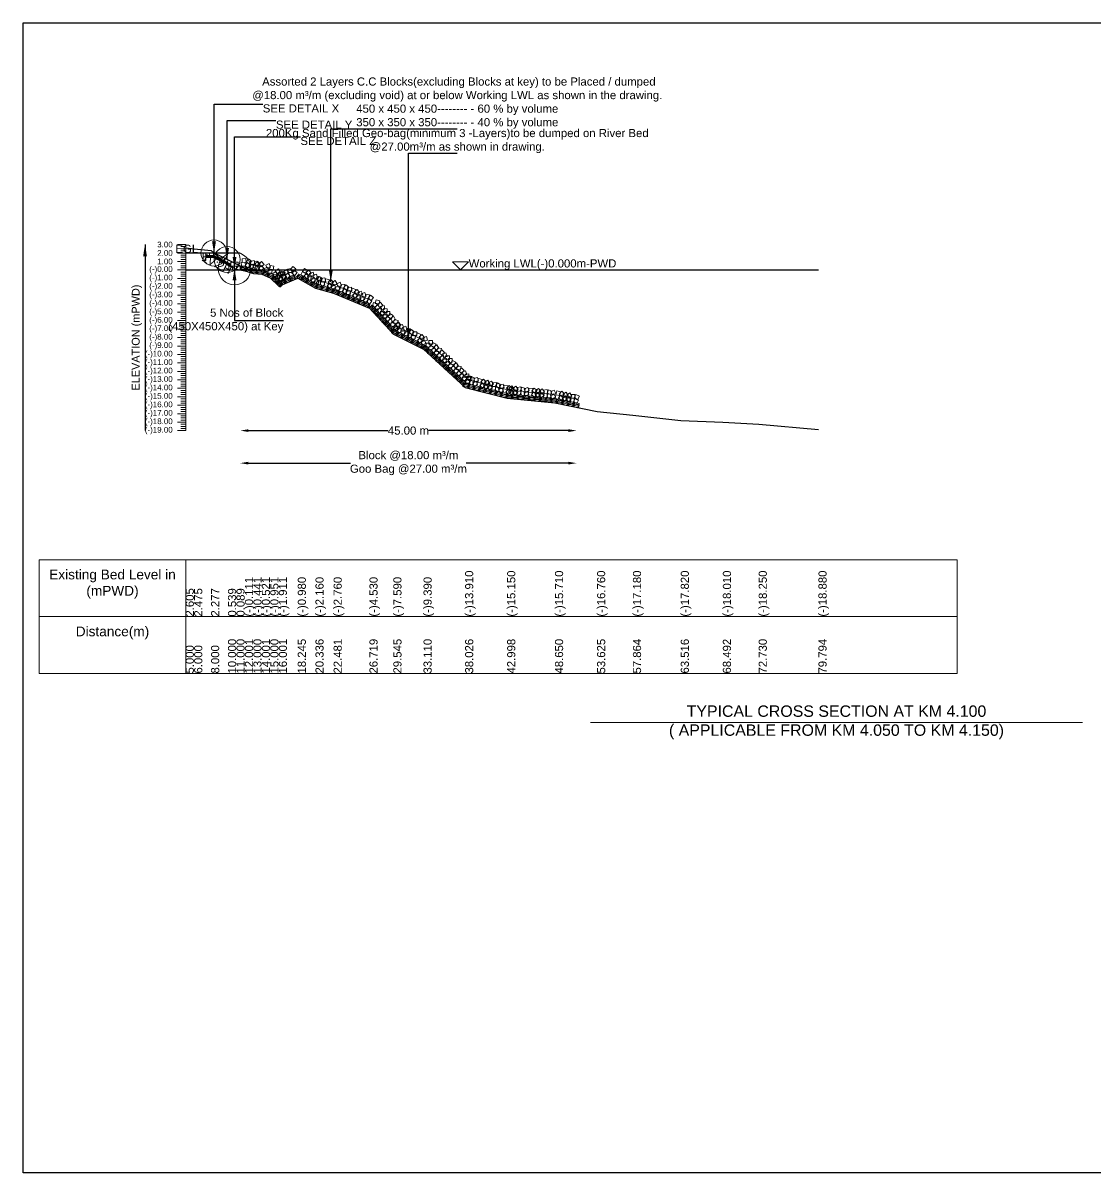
# Model space of a CAD drawing. Header units: inches. Extents: x 89000 to 1304432, y -10828 to 220529.
# Drawn here: x 806460 to 813055, y 172130 to 179201 of the extents above; entities that cross this region are included whole.
import ezdxf

# ---------------------------------------------------------------- set-up
doc = ezdxf.new("R2010")
doc.units = ezdxf.units.IN
doc.header["$LTSCALE"] = 7
doc.header["$MEASUREMENT"] = 0
for name, color, linetype, lineweight in [('Cross section Data Border', 7, 'Continuous', 9), ('Cross Section Labels', 7, 'Continuous', 9), ('Existing_Bed_Level for Xsection', 7, 'Continuous', 25), ('Long Section Labels', 7, 'Continuous', 9)]:
    doc.layers.add(name, color=color, linetype=linetype, lineweight=lineweight)
doc.styles.get("Standard").update_dxf_attribs({"font": 'arial.ttf'})
doc.dimstyles.new('Appron Lebeling Style', dxfattribs={"dimtxt": 50, "dimasz": 50, "dimexe": 0.18, "dimexo": 0.0625, "dimgap": 0.09, "dimtad": 0, "dimtih": 1, "dimtoh": 1, "dimdec": 4, "dimzin": 0, "dimdsep": 46, "dimtxsty": 'Standard', "dimcen": 0.09, "dimse1": 1, "dimse2": 1, "dimadec": 0, "dimazin": 0, "dimtfac": 1, "dimtdec": 4, "dimtofl": 0, "dimtmove": 0, "dimatfit": 3, "dimfxl": 1, "dimtolj": 1, "dimtzin": 0, "dimarcsym": 0})
doc.dimstyles.get("Standard").update_dxf_attribs({"dimtxt": 0.18, "dimasz": 0.18, "dimexe": 0.18, "dimexo": 0.0625, "dimgap": 0.09, "dimtad": 0, "dimtih": 1, "dimtoh": 1, "dimdec": 4, "dimzin": 0, "dimdsep": 46, "dimtxsty": 'Standard', "dimcen": 0.09, "dimadec": 0, "dimazin": 0, "dimtfac": 1, "dimtdec": 4, "dimtofl": 0, "dimtmove": 0, "dimatfit": 3, "dimfxl": 1, "dimtolj": 1, "dimtzin": 0, "dimarcsym": 0})

# ---------------------------------------------------------------- blocks, each defined once
blk = doc.blocks.new('*D80')
at = {"layer": 'Cross Section Labels', "color": 0, "lineweight": -2, "transparency": 16777216}
for p, q in [((807844.8, 176694.4), (808705, 176694.4)), ((809812.3, 176694.4), (808952.2, 176694.4))]:
    blk.add_line(p, q, dxfattribs=at)
at = {"layer": 'Cross Section Labels', "color": 0, "transparency": 16777216}
for points in [[(807844.8, 176702.7), (807844.8, 176686.1), (807794.8, 176694.4)], [(809812.3, 176702.7), (809812.3, 176686.1), (809862.3, 176694.4)]]:
    blk.add_solid(points, dxfattribs=at)
at = {"layer": 'Defpoints', "color": 0, "transparency": 16777216}
for p in [(807794.8, 177682.4), (809862.3, 176837.4), (809862.3, 176694.4)]:
    blk.add_point(p, dxfattribs=at)
at = {"layer": 'Cross Section Labels', "color": 0, "transparency": 16777216, "insert": (808828.6, 176694.4), "char_height": 50, "attachment_point": 5}
blk.add_mtext('\\A1;45.00 m', dxfattribs=at)
blk = doc.blocks.new('*D81')
at = {"layer": 'Cross Section Labels', "color": 0, "lineweight": -2, "transparency": 16777216}
for p, q in [((807844.8, 176494.4), (808473, 176494.4)), ((809812.3, 176494.4), (809184.2, 176494.4))]:
    blk.add_line(p, q, dxfattribs=at)
at = {"layer": 'Cross Section Labels', "color": 0, "transparency": 16777216}
for points in [[(807844.8, 176502.7), (807844.8, 176486.1), (807794.8, 176494.4)], [(809812.3, 176502.7), (809812.3, 176486.1), (809862.3, 176494.4)]]:
    blk.add_solid(points, dxfattribs=at)
at = {"layer": 'Defpoints', "color": 0, "transparency": 16777216}
for p in [(807794.8, 177682.4), (809862.3, 176837.4), (809862.3, 176494.4)]:
    blk.add_point(p, dxfattribs=at)
at = {"layer": 'Cross Section Labels', "color": 0, "transparency": 16777216, "insert": (808828.6, 176494.4), "char_height": 50, "attachment_point": 5}
blk.add_mtext('\\A1;Block @18.00 m³/m ^JGoo Bag @27.00 m³/m ', dxfattribs=at)

msp = doc.modelspace()

# ---------------------------------------------------------------- linework, layer by layer
msp.add_lwpolyline([(806459.68143, 179200.63194), (816459.68143, 179200.63194), (816459.68143, 172129.63194), (806459.68143, 172129.63194)], close=True)
at = {"layer": 'Cross section Data Border'}
msp.add_lwpolyline([(806559.68143, 175900.63194), (812200.63758, 175900.63194), (812200.63758, 175200.63194), (806559.68143, 175200.63194)], close=True, dxfattribs=at)
for points in [[(807459.68143, 175900.63194), (807459.68143, 175200.63194)], [(806559.68143, 175550.63194), (812200.63758, 175550.63194)]]:
    msp.add_lwpolyline(points, dxfattribs=at)
at = {"layer": 'Cross Section Labels'}
msp.add_lwpolyline([(809148.84411, 177682.39194), (809198.84411, 177732.39194), (809098.84411, 177732.39194)], close=True, dxfattribs=at)
msp.add_lwpolyline([(809947.68143, 174900.63194), (811459.68143, 174900.63194), (812971.68143, 174900.63194)], dxfattribs=at)
for centre, radius in [((807633.64411, 177786.39194), 80), ((807714.24411, 177746.09194), 80), ((807759.74411, 177690.19194), 100)]:
    msp.add_circle(centre, radius, dxfattribs=at)
at = {"layer": 'Existing_Bed_Level for Xsection'}
for points in [[(807459.68143, 177817.85194), (807511.70278, 177811.09194), (807615.70717, 177800.79594), (807719.71157, 177710.41994), (807771.69462, 177687.01994), (807823.71596, 177676.61994), (807875.69901, 177659.45994), (807927.72035, 177655.29994), (807979.7034, 177632.93994), (808031.72475, 177583.01994), (808148.41535, 177631.43194), (808257.13861, 177570.07194), (808368.69105, 177538.87194), (808589.07516, 177446.83194), (808736.0351, 177287.71194), (808921.40795, 177194.11194), (809177.02042, 176959.07194), (809435.57341, 176894.59194), (809729.49332, 176865.47194), (809988.21432, 176810.87194), (810208.60202, 176789.03194), (810502.49998, 176755.75194), (810761.24988, 176745.87194), (810981.63348, 176733.39194), (811348.99467, 176700.63194)], [(807794.84411, 177786.39194), (807459.68143, 177786.39194)], [(807841.64411, 177682.39194), (807636.93798, 177784.745), (807633.64411, 177786.39194), (807629.96145, 177786.39194), (807583.16145, 177786.39194)], [(807583.16145, 177770.79194), (807629.96145, 177770.79194), (807736.34411, 177717.60061)], [(807583.16145, 177765.59194), (807628.7339, 177765.59194), (807736.34411, 177711.78683)], [(807583.16145, 177760.39194), (807627.50635, 177760.39194), (807736.34411, 177705.97305)], [(807459.68143, 177682.39194), (811348.99467, 177682.39194)]]:
    msp.add_lwpolyline(points, dxfattribs=at)
at = {"layer": 'Long Section Labels'}
for points in [[(807459.68143, 177838.39194), (807409.68143, 177838.39194)], [(807459.68143, 176694.39194), (807459.68143, 176746.39194), (807459.68143, 176798.39194), (807459.68143, 176850.39194), (807459.68143, 176902.39194), (807459.68143, 176954.39194), (807459.68143, 177006.39194), (807459.68143, 177058.39194), (807459.68143, 177110.39194), (807459.68143, 177162.39194), (807459.68143, 177214.39194), (807459.68143, 177266.39194), (807459.68143, 177318.39194), (807459.68143, 177370.39194), (807459.68143, 177422.39194), (807459.68143, 177474.39194), (807459.68143, 177526.39194), (807459.68143, 177578.39194), (807459.68143, 177630.39194), (807459.68143, 177682.39194), (807459.68143, 177734.39194), (807459.68143, 177786.39194), (807459.68143, 177838.39194)], [(807459.68143, 177786.39194), (807409.68143, 177786.39194)], [(807459.68143, 177825.39194), (807429.68143, 177825.39194)], [(807459.68143, 177812.39194), (807429.68143, 177812.39194)], [(807459.68143, 177799.39194), (807429.68143, 177799.39194)], [(807459.68143, 177773.39194), (807429.68143, 177773.39194)], [(807459.68143, 177734.39194), (807409.68143, 177734.39194)], [(807459.68143, 177760.39194), (807429.68143, 177760.39194)], [(807459.68143, 177747.39194), (807429.68143, 177747.39194)], [(807459.68143, 177721.39194), (807429.68143, 177721.39194)], [(807459.68143, 177708.39194), (807429.68143, 177708.39194)], [(807459.68143, 177695.39194), (807429.68143, 177695.39194)], [(807459.68143, 177682.39194), (807409.68143, 177682.39194)], [(807459.68143, 177630.39194), (807409.68143, 177630.39194)], [(807459.68143, 177669.39194), (807429.68143, 177669.39194)], [(807459.68143, 177656.39194), (807429.68143, 177656.39194)], [(807459.68143, 177643.39194), (807429.68143, 177643.39194)], [(807459.68143, 177578.39194), (807409.68143, 177578.39194)], [(807459.68143, 177617.39194), (807429.68143, 177617.39194)], [(807459.68143, 177604.39194), (807429.68143, 177604.39194)], [(807459.68143, 177591.39194), (807429.68143, 177591.39194)], [(807459.68143, 177565.39194), (807429.68143, 177565.39194)], [(807459.68143, 177526.39194), (807409.68143, 177526.39194)], [(807459.68143, 177552.39194), (807429.68143, 177552.39194)], [(807459.68143, 177539.39194), (807429.68143, 177539.39194)], [(807459.68143, 177513.39194), (807429.68143, 177513.39194)], [(807459.68143, 177500.39194), (807429.68143, 177500.39194)], [(807459.68143, 177487.39194), (807429.68143, 177487.39194)], [(807459.68143, 177474.39194), (807409.68143, 177474.39194)], [(807459.68143, 177422.39194), (807409.68143, 177422.39194)], [(807459.68143, 177461.39194), (807429.68143, 177461.39194)], [(807459.68143, 177448.39194), (807429.68143, 177448.39194)], [(807459.68143, 177435.39194), (807429.68143, 177435.39194)], [(807459.68143, 177370.39194), (807409.68143, 177370.39194)], [(807459.68143, 177409.39194), (807429.68143, 177409.39194)], [(807459.68143, 177396.39194), (807429.68143, 177396.39194)], [(807459.68143, 177383.39194), (807429.68143, 177383.39194)], [(807459.68143, 177357.39194), (807429.68143, 177357.39194)], [(807459.68143, 177344.39194), (807429.68143, 177344.39194)], [(807459.68143, 177318.39194), (807409.68143, 177318.39194)], [(807459.68143, 177331.39194), (807429.68143, 177331.39194)], [(807459.68143, 177305.39194), (807429.68143, 177305.39194)], [(807459.68143, 177292.39194), (807429.68143, 177292.39194)], [(807459.68143, 177279.39194), (807429.68143, 177279.39194)], [(807459.68143, 177266.39194), (807409.68143, 177266.39194)], [(807459.68143, 177214.39194), (807409.68143, 177214.39194)], [(807459.68143, 177253.39194), (807429.68143, 177253.39194)], [(807459.68143, 177240.39194), (807429.68143, 177240.39194)], [(807459.68143, 177227.39194), (807429.68143, 177227.39194)], [(807459.68143, 177201.39194), (807429.68143, 177201.39194)], [(807459.68143, 177162.39194), (807409.68143, 177162.39194)], [(807459.68143, 177188.39194), (807429.68143, 177188.39194)], [(807459.68143, 177175.39194), (807429.68143, 177175.39194)], [(807459.68143, 177149.39194), (807429.68143, 177149.39194)], [(807459.68143, 177136.39194), (807429.68143, 177136.39194)], [(807459.68143, 177110.39194), (807409.68143, 177110.39194)], [(807459.68143, 177058.39194), (807409.68143, 177058.39194)], [(807459.68143, 177123.39194), (807429.68143, 177123.39194)], [(807459.68143, 177097.39194), (807429.68143, 177097.39194)], [(807459.68143, 177084.39194), (807429.68143, 177084.39194)], [(807459.68143, 177071.39194), (807429.68143, 177071.39194)], [(807459.68143, 177006.39194), (807409.68143, 177006.39194)], [(807459.68143, 177045.39194), (807429.68143, 177045.39194)], [(807459.68143, 177032.39194), (807429.68143, 177032.39194)], [(807459.68143, 177019.39194), (807429.68143, 177019.39194)], [(807459.68143, 176993.39194), (807429.68143, 176993.39194)], [(807459.68143, 176954.39194), (807409.68143, 176954.39194)], [(807459.68143, 176980.39194), (807429.68143, 176980.39194)], [(807459.68143, 176967.39194), (807429.68143, 176967.39194)], [(807459.68143, 176941.39194), (807429.68143, 176941.39194)], [(807459.68143, 176928.39194), (807429.68143, 176928.39194)], [(807459.68143, 176902.39194), (807409.68143, 176902.39194)], [(807459.68143, 176850.39194), (807409.68143, 176850.39194)], [(807459.68143, 176915.39194), (807429.68143, 176915.39194)], [(807459.68143, 176889.39194), (807429.68143, 176889.39194)], [(807459.68143, 176876.39194), (807429.68143, 176876.39194)], [(807459.68143, 176863.39194), (807429.68143, 176863.39194)], [(807459.68143, 176798.39194), (807409.68143, 176798.39194)], [(807459.68143, 176837.39194), (807429.68143, 176837.39194)], [(807459.68143, 176824.39194), (807429.68143, 176824.39194)], [(807459.68143, 176811.39194), (807429.68143, 176811.39194)], [(807459.68143, 176785.39194), (807429.68143, 176785.39194)], [(807459.68143, 176746.39194), (807409.68143, 176746.39194)], [(807459.68143, 176772.39194), (807429.68143, 176772.39194)], [(807459.68143, 176759.39194), (807429.68143, 176759.39194)], [(807459.68143, 176733.39194), (807429.68143, 176733.39194)], [(807459.68143, 176720.39194), (807429.68143, 176720.39194)], [(807459.68143, 176707.39194), (807429.68143, 176707.39194)], [(807459.68143, 176694.39194), (807409.68143, 176694.39194)]]:
    msp.add_lwpolyline(points, dxfattribs=at)
for points in [[(807583.16145, 177786.39194), (807567.56145, 177786.39194), (807567.56145, 177762.99194), (807583.16145, 177762.99194)], [(807606.56145, 177786.39194), (807583.16145, 177786.39194), (807583.16145, 177770.79194), (807606.56145, 177770.79194)], [(807629.96145, 177786.39194), (807606.56145, 177786.39194), (807606.56145, 177770.79194), (807629.96145, 177770.79194)], [(807657.86758, 177774.2802), (807636.93798, 177784.745), (807629.96145, 177770.79194), (807650.89105, 177760.32714)], [(807678.79718, 177763.81541), (807657.86758, 177774.2802), (807650.89105, 177760.32714), (807671.82065, 177749.86234)], [(807583.16145, 177762.99194), (807567.56145, 177762.99194), (807567.56145, 177739.59194), (807583.16145, 177739.59194)], [(807699.72677, 177753.35061), (807678.79718, 177763.81541), (807671.82065, 177749.86234), (807692.75024, 177739.39754)], [(807720.65637, 177742.88581), (807699.72677, 177753.35061), (807692.75024, 177739.39754), (807713.67984, 177728.93275)], [(807741.58597, 177732.42101), (807720.65637, 177742.88581), (807713.67984, 177728.93275), (807734.60943, 177718.46795)], [(807748.04411, 177705.79194), (807724.64411, 177705.79194), (807724.64411, 177682.39194), (807748.04411, 177682.39194)], [(807759.74411, 177729.19194), (807736.34411, 177729.19194), (807736.34411, 177705.79194), (807759.74411, 177705.79194)], [(807771.44411, 177705.79194), (807748.04411, 177705.79194), (807748.04411, 177682.39194), (807771.44411, 177682.39194)], [(807783.14411, 177729.19194), (807759.74411, 177729.19194), (807759.74411, 177705.79194), (807783.14411, 177705.79194)], [(807794.84411, 177705.79194), (807771.44411, 177705.79194), (807771.44411, 177682.39194), (807794.84411, 177682.39194)], [(807824.72895, 177730.00847), (807801.37789, 177728.49593), (807802.89042, 177705.14487), (807826.24149, 177706.6574)], [(807829.31626, 177752.95442), (807805.9652, 177751.44188), (807807.47773, 177728.09082), (807830.8288, 177729.60335)], [(807857.26983, 177714.50138), (807837.70745, 177727.34167), (807824.86716, 177707.77928), (807844.42955, 177694.939)], [(807864.60502, 177736.72198), (807845.04263, 177749.56227), (807832.20235, 177729.99988), (807851.76474, 177717.15959)], [(807872.37406, 177717.63423), (807849.46001, 177712.89011), (807854.20413, 177689.97606), (807877.11818, 177694.72018)], [(807879.70924, 177739.85482), (807856.7952, 177735.1107), (807861.53932, 177712.19666), (807884.45336, 177716.94078)], [(807900.28759, 177703.91266), (807878.06699, 177711.24785), (807870.7318, 177689.02725), (807892.9524, 177681.69206)], [(807907.62278, 177726.13326), (807885.40218, 177733.46845), (807878.06699, 177711.24785), (807900.28759, 177703.91266)], [(807916.06434, 177698.87981), (807896.78853, 177712.14642), (807883.52192, 177692.8706), (807902.79774, 177679.604)], [(807917.92962, 177722.20535), (807898.6538, 177735.47196), (807885.3872, 177716.19614), (807904.66301, 177702.92953)], [(807924.44419, 177710.50305), (807906.62555, 177695.33545), (807921.79315, 177677.51681), (807939.61179, 177692.68441)], [(807926.30947, 177733.82859), (807908.49083, 177718.66099), (807923.65843, 177700.84235), (807941.47707, 177716.00995)], [(807972.47231, 177677.66327), (807963.8019, 177699.39767), (807942.0675, 177690.72726), (807950.73791, 177668.99286)], [(807981.7185, 177699.15904), (807973.04809, 177720.89343), (807951.31369, 177712.22302), (807959.9841, 177690.48863)], [(808001.27189, 177706.34189), (807978.11481, 177709.70487), (807974.75183, 177686.54779), (807997.90891, 177683.18481)], [(808117.7532, 177702.72419), (808103.50754, 177684.16022), (808122.07152, 177669.91456), (808136.31717, 177688.47854)], [(807992.0257, 177684.84612), (807968.86862, 177688.2091), (807965.50564, 177665.05202), (807988.66272, 177661.68904)], [(808026.51822, 177652.44913), (808014.40708, 177672.47112), (807994.38508, 177660.35999), (808006.49622, 177640.33799)], [(808024.95907, 177651.57243), (808001.75573, 177654.59976), (807998.7284, 177631.39641), (808021.93175, 177628.36908)], [(808033.92607, 177629.9587), (808010.72272, 177632.98603), (808007.69539, 177609.78268), (808030.89874, 177606.75536)], [(808042.72, 177669.33291), (808030.60886, 177689.35491), (808010.58686, 177677.24377), (808022.698, 177657.22177)], [(808041.49653, 177648.761), (808018.7772, 177654.36387), (808013.17434, 177631.64454), (808035.89366, 177626.04167)], [(808027.12293, 177665.73714), (808018.17173, 177644.11688), (808039.792, 177635.16568), (808048.7432, 177656.78594)], [(808036.08992, 177644.12342), (808027.13872, 177622.50315), (808048.75899, 177613.55195), (808057.71019, 177635.17222)], [(808060.762, 177624.34199), (808043.87822, 177640.54377), (808027.67643, 177623.65999), (808044.56022, 177607.4582)], [(808057.69832, 177665.64479), (808034.97899, 177671.24766), (808029.37612, 177648.52833), (808052.09545, 177642.92546)], [(808070.35187, 177665.76511), (808048.72448, 177674.69909), (808039.7905, 177653.0717), (808061.41789, 177644.13772)], [(808076.96379, 177641.22578), (808060.08, 177657.42756), (808043.87822, 177640.54377), (808060.762, 177624.34199)], [(808079.31886, 177644.15138), (808057.69147, 177653.08536), (808048.75749, 177631.45797), (808070.38488, 177622.52399)], [(808078.83209, 177684.79178), (808060.27852, 177670.53257), (808074.53773, 177651.979), (808093.0913, 177666.23822)], [(808087.79908, 177663.17806), (808069.24551, 177648.91884), (808083.50473, 177630.36528), (808102.05829, 177644.62449)], [(808108.36661, 177690.48311), (808085.16791, 177687.42036), (808088.23066, 177664.22166), (808111.42936, 177667.28441)], [(808117.3336, 177668.86938), (808094.1349, 177665.80663), (808097.19765, 177642.60794), (808120.39635, 177645.67069)], [(808126.72019, 177681.11047), (808112.47453, 177662.54649), (808131.03851, 177648.30083), (808145.28417, 177666.86481)], [(808198.90827, 177660.25669), (808178.52969, 177671.75772), (808167.02866, 177651.37915), (808187.40724, 177639.87812)], [(808210.4093, 177680.63527), (808190.03072, 177692.1363), (808178.52969, 177671.75772), (808198.90827, 177660.25669)], [(808219.37317, 177640.20068), (808207.46326, 177660.34302), (808187.32091, 177648.43311), (808199.23083, 177628.29076)], [(808230.8742, 177660.57925), (808218.96429, 177680.72159), (808198.82194, 177668.81168), (808210.73185, 177648.66934)], [(808231.86381, 177647.22245), (808209.31903, 177640.95405), (808215.58742, 177618.40927), (808238.13221, 177624.67767)], [(808243.36484, 177667.60103), (808220.82006, 177661.33263), (808227.08845, 177638.78785), (808249.63323, 177645.05625)], [(808258.51726, 177613.18812), (808252.23091, 177635.7279), (808229.69113, 177629.44155), (808235.97747, 177606.90177)], [(808270.01829, 177633.56669), (808263.73194, 177656.10648), (808241.19215, 177649.82013), (808247.4785, 177627.28034)], [(808278.72891, 177618.22971), (808256.06686, 177624.05994), (808250.23663, 177601.3979), (808272.89868, 177595.56767)], [(808290.22994, 177638.60829), (808267.56789, 177644.43852), (808261.73766, 177621.77647), (808284.3997, 177615.94624)], [(808299.6488, 177630.75473), (808279.51518, 177642.67938), (808267.59053, 177622.54576), (808287.72415, 177610.62111)], [(808314.59251, 177634.58066), (808291.92158, 177628.78507), (808297.71717, 177606.11414), (808320.3881, 177611.90973)], [(808343.10903, 177622.16072), (808320.57385, 177628.46357), (808314.27101, 177605.92839), (808336.80619, 177599.62555)], [(808367.77061, 177607.57092), (808351.39599, 177624.28713), (808334.67978, 177607.91251), (808351.0544, 177591.1963)], [(808293.34596, 177608.21955), (808273.21234, 177620.1442), (808261.28769, 177600.01058), (808281.42131, 177588.08593)], [(808308.28967, 177612.04548), (808285.61874, 177606.24989), (808291.41433, 177583.57896), (808314.08526, 177589.37455)], [(808336.80619, 177599.62555), (808314.27101, 177605.92839), (808307.96817, 177583.39321), (808330.50334, 177577.09037)], [(808361.46777, 177585.03575), (808345.09314, 177601.75195), (808328.37693, 177585.37733), (808344.75156, 177568.66112)], [(808371.92066, 177594.83669), (808351.52453, 177583.36682), (808362.9944, 177562.97069), (808383.39053, 177574.44057)], [(808378.2235, 177617.37187), (808357.82737, 177605.902), (808369.29724, 177585.50587), (808389.69337, 177596.97574)], [(808409.23753, 177563.36471), (808400.33721, 177585.00597), (808378.69594, 177576.10565), (808387.59627, 177554.46439)], [(808418.25533, 177584.95728), (808409.35501, 177606.59855), (808387.71375, 177597.69822), (808396.61407, 177576.05696)], [(808428.71368, 177570.75444), (808405.52225, 177573.87175), (808402.40494, 177550.68032), (808425.59637, 177547.56301)], [(808437.73148, 177592.34701), (808414.54005, 177595.46432), (808411.42275, 177572.27289), (808434.61418, 177569.15558)], [(808453.56328, 177553.80816), (808435.0433, 177568.11097), (808420.74049, 177549.59099), (808439.26047, 177535.28818)], [(808462.58108, 177575.40073), (808444.06111, 177589.70354), (808429.75829, 177571.18357), (808448.27827, 177556.88075)], [(808468.86329, 177555.77335), (808445.65289, 177552.8006), (808448.62563, 177529.5902), (808471.83603, 177532.56294)], [(808477.88109, 177577.36592), (808454.67069, 177574.39318), (808457.64343, 177551.18277), (808480.85383, 177554.15552)], [(808504.66002, 177561.54393), (808483.06745, 177570.56173), (808474.04965, 177548.96916), (808495.64222, 177539.95136)], [(808527.3471, 177544.041), (808513.14515, 177562.63843), (808494.54771, 177548.43648), (808508.74967, 177529.83905)], [(808495.64222, 177539.95136), (808474.04965, 177548.96916), (808465.03184, 177527.37658), (808486.62442, 177518.35878)], [(808518.3293, 177522.44843), (808504.12734, 177541.04586), (808485.52991, 177526.84391), (808499.73187, 177508.24647)], [(808529.90481, 177530.89408), (808508.25646, 177522.01099), (808517.13955, 177500.36265), (808538.78789, 177509.24574)], [(808538.92261, 177552.48665), (808517.27427, 177543.60357), (808526.15735, 177521.95522), (808547.8057, 177530.83831)], [(808560.38555, 177500.24009), (808551.48522, 177521.88135), (808529.84396, 177512.98103), (808538.74428, 177491.33977)], [(808569.40335, 177521.83267), (808560.50302, 177543.47393), (808538.86176, 177534.5736), (808547.76209, 177512.93234)], [(808579.86169, 177507.62982), (808556.67026, 177510.74713), (808553.55296, 177487.5557), (808576.74439, 177484.43839)], [(808588.8795, 177529.22239), (808565.68807, 177532.3397), (808562.57076, 177509.14827), (808585.76219, 177506.03096)], [(808604.71129, 177490.68354), (808586.19132, 177504.98635), (808571.8885, 177486.46637), (808590.40848, 177472.16356)], [(808613.7291, 177512.27611), (808595.20912, 177526.57892), (808580.90631, 177508.05895), (808599.42628, 177493.75613)], [(808636.28007, 177475.60552), (808613.93981, 177482.56775), (808606.97758, 177460.22749), (808629.31784, 177453.26526)], [(808653.47017, 177491.48194), (808631.12991, 177498.44417), (808624.16768, 177476.10391), (808646.50794, 177469.14168)], [(808671.2286, 177465.94599), (808655.35218, 177483.13608), (808638.16208, 177467.25967), (808654.0385, 177450.06957)], [(808654.0385, 177450.06957), (808638.16208, 177467.25967), (808620.97199, 177451.38325), (808636.8484, 177434.19315)], [(808667.37675, 177424.70922), (808662.20875, 177447.5314), (808639.38657, 177442.3634), (808644.55457, 177419.54123)], [(808684.56684, 177440.58564), (808679.39885, 177463.40782), (808656.57667, 177458.23982), (808661.74467, 177435.41764)], [(808681.41778, 177427.5677), (808658.0366, 177428.50592), (808657.09837, 177405.12474), (808680.47956, 177404.18652)], [(808698.60787, 177443.44412), (808675.22669, 177444.38234), (808674.28847, 177421.00115), (808697.66965, 177420.06293)], [(808713.55575, 177402.88178), (808714.47535, 177426.2637), (808691.09343, 177427.1833), (808690.17383, 177403.80138)], [(808734.34018, 177401.49034), (808714.5531, 177413.98161), (808702.06183, 177394.19454), (808721.84891, 177381.70327)], [(808696.36565, 177387.00536), (808697.28526, 177410.38728), (808673.90333, 177411.30688), (808672.98373, 177387.92496)], [(808717.15008, 177385.61393), (808697.36301, 177398.1052), (808684.87174, 177378.31813), (808704.65881, 177365.82686)], [(808732.68624, 177359.85918), (808721.80407, 177380.57484), (808701.08841, 177369.69268), (808711.97057, 177348.97702)], [(808747.41499, 177355.27485), (808725.07472, 177362.23708), (808718.11249, 177339.89682), (808740.45276, 177332.93459)], [(808749.87633, 177375.7356), (808738.99417, 177396.45126), (808718.27851, 177385.5691), (808729.16067, 177364.85344)], [(808765.17341, 177329.7389), (808749.297, 177346.92899), (808732.1069, 177331.05258), (808747.98332, 177313.86248)], [(808764.60508, 177371.15127), (808742.26482, 177378.1135), (808735.30259, 177355.77323), (808757.64285, 177348.811)], [(808780.54022, 177339.07781), (808767.71228, 177358.6483), (808748.14179, 177345.82035), (808760.96974, 177326.24987)], [(808782.36351, 177345.61531), (808766.48709, 177362.80541), (808749.297, 177346.92899), (808765.17341, 177329.7389)], [(808792.69305, 177346.66927), (808770.46201, 177339.3658), (808777.76548, 177317.13475), (808799.99652, 177324.43822)], [(808769.99315, 177318.18956), (808757.1652, 177337.76004), (808737.59472, 177324.93209), (808750.42267, 177305.36161)], [(808782.14598, 177325.78101), (808759.91494, 177318.47754), (808767.21841, 177296.24649), (808789.44945, 177303.54997)], [(808810.34365, 177293.01466), (808803.02247, 177315.23988), (808780.79725, 177307.9187), (808788.11843, 177285.69348)], [(808820.89072, 177313.90291), (808813.56955, 177336.12813), (808791.34433, 177328.80696), (808798.6655, 177306.58174)], [(808830.30074, 177298.98483), (808807.39349, 177303.76164), (808802.61667, 177280.85439), (808825.52392, 177276.07758)], [(808840.84781, 177319.87308), (808817.94056, 177324.6499), (808813.16375, 177301.74265), (808836.071, 177296.96583)], [(808853.86749, 177280.2956), (808836.4239, 177295.89307), (808820.82643, 177278.44947), (808838.27003, 177262.85201)], [(808864.41457, 177301.18386), (808846.97097, 177316.78132), (808831.3735, 177299.33773), (808848.8171, 177283.74026)], [(808869.26921, 177281.15556), (808845.90513, 177279.85945), (808847.20123, 177256.49537), (808870.56531, 177257.79148)], [(808879.81628, 177302.04381), (808856.4522, 177300.74771), (808857.74831, 177277.38363), (808881.11238, 177278.67974)], [(808894.84114, 177263.44899), (808873.95288, 177273.99606), (808863.40581, 177253.1078), (808884.29407, 177242.56073)], [(808905.38821, 177284.33724), (808884.49996, 177294.88431), (808873.95288, 177273.99606), (808894.84114, 177263.44899)], [(808926.75802, 177265.24831), (808913.93007, 177284.81879), (808894.35959, 177271.99085), (808907.18754, 177252.42036)], [(808938.91085, 177272.83976), (808916.67981, 177265.53629), (808923.98328, 177243.30525), (808946.21432, 177250.60872)], [(808916.21095, 177244.36005), (808903.383, 177263.93054), (808883.81252, 177251.10259), (808896.64047, 177231.53211)], [(808928.36378, 177251.95151), (808906.13273, 177244.64804), (808913.4362, 177222.41699), (808935.66725, 177229.72046)], [(808962.06239, 177208.66016), (808961.07281, 177232.03923), (808937.69374, 177231.04964), (808938.68332, 177207.67058)], [(808982.89107, 177208.96773), (808962.15155, 177219.80436), (808951.31493, 177199.06484), (808972.05444, 177188.22822)], [(808977.90101, 177225.88509), (808976.91142, 177249.26416), (808953.53236, 177248.27458), (808954.52194, 177224.89551)], [(808998.72968, 177226.19266), (808977.99017, 177237.02929), (808967.15354, 177216.28977), (808987.89306, 177205.45315)], [(809000.47507, 177184.56523), (808987.94037, 177204.32482), (808968.18078, 177191.79011), (808980.71549, 177172.03053)], [(809016.31369, 177201.79016), (809003.77898, 177221.54975), (808984.0194, 177209.01504), (808996.55411, 177189.25546)], [(809031.36714, 177198.4218), (809008.53366, 177203.53965), (809003.41581, 177180.70617), (809026.24929, 177175.58832)], [(809015.52852, 177181.19687), (808992.69505, 177186.31472), (808987.5772, 177163.48124), (809010.41067, 177158.36339)], [(809035.30956, 177157.1936), (809018.08463, 177173.03221), (809002.24602, 177155.80728), (809019.47095, 177139.96867)], [(809051.14818, 177174.41853), (809033.92325, 177190.25714), (809018.08463, 177173.03221), (809035.30956, 177157.1936)], [(809050.67082, 177133.00501), (809043.65953, 177155.32992), (809021.33462, 177148.31864), (809028.34591, 177125.99372)], [(809066.50944, 177150.22994), (809059.49815, 177172.55486), (809037.17323, 177165.54357), (809044.18452, 177143.21865)], [(809064.43209, 177136.99861), (809041.05225, 177136.02765), (809042.02321, 177112.6478), (809065.40306, 177113.61877)], [(809080.27071, 177154.22354), (809056.89086, 177153.25258), (809057.86183, 177129.87273), (809081.24167, 177130.8437)], [(809098.47552, 177115.01478), (809097.48594, 177138.39385), (809074.10687, 177137.40426), (809075.09646, 177114.0252)], [(809082.63691, 177097.78985), (809081.64732, 177121.16891), (809058.26826, 177120.17933), (809059.25784, 177096.80027)], [(809103.46559, 177098.09742), (809082.72607, 177108.93405), (809071.88944, 177088.19453), (809092.62896, 177077.3579)], [(809119.3042, 177115.32235), (809098.56469, 177126.15898), (809087.72806, 177105.41946), (809108.46757, 177094.58283)], [(809121.04959, 177073.69492), (809108.51488, 177093.4545), (809088.7553, 177080.9198), (809101.29001, 177061.16021)], [(809136.88821, 177090.91985), (809124.3535, 177110.67943), (809104.59392, 177098.14473), (809117.12862, 177078.38515)], [(809136.10304, 177070.32656), (809113.26956, 177075.44441), (809108.15171, 177052.61093), (809130.98519, 177047.49308)], [(809155.88408, 177046.32328), (809138.65915, 177062.1619), (809122.82053, 177044.93697), (809140.04546, 177029.09835)], [(809151.94165, 177087.55149), (809129.10818, 177092.66934), (809123.99033, 177069.83586), (809146.8238, 177064.71801)], [(809171.7227, 177063.54822), (809154.49776, 177079.38683), (809138.65915, 177062.1619), (809155.88408, 177046.32328)], [(809187.08395, 177039.35963), (809180.07267, 177061.68454), (809157.74775, 177054.67326), (809164.75904, 177032.34834)], [(809171.24534, 177022.1347), (809164.23405, 177044.45961), (809141.90914, 177037.44832), (809148.92042, 177015.12341)], [(809185.00661, 177026.1283), (809161.62676, 177025.15734), (809162.59773, 177001.77749), (809185.97757, 177002.74845)], [(809200.84523, 177043.35323), (809177.46538, 177042.38227), (809178.43634, 177019.00242), (809201.81619, 177019.97338)], [(809203.21142, 176986.91954), (809202.22184, 177010.2986), (809178.84278, 177009.30902), (809179.83236, 176985.92996)], [(809204.82869, 177006.29761), (809181.43231, 177005.88585), (809181.84407, 176982.48947), (809205.24045, 176982.90123)], [(809210.49094, 177029.00221), (809187.09456, 177028.59045), (809187.50632, 177005.19407), (809210.9027, 177005.60583)], [(809219.05004, 177004.14447), (809218.06046, 177027.52353), (809194.68139, 177026.53395), (809195.67097, 177003.15489)], [(809231.94747, 176993.28798), (809211.48429, 177004.63778), (809200.13448, 176984.1746), (809220.59767, 176972.82479)], [(809237.60973, 177015.99258), (809217.14654, 177027.34238), (809205.79674, 177006.8792), (809226.25992, 176995.52939)], [(809246.77686, 176997.53549), (809224.27912, 176991.10032), (809230.71429, 176968.60257), (809253.21204, 176975.03775)], [(809252.43912, 177020.24009), (809229.94137, 177013.80492), (809236.37655, 176991.30718), (809258.87429, 176997.74235)], [(809275.63361, 176985.92795), (809252.92901, 176991.59021), (809247.26675, 176968.88561), (809269.97135, 176963.22335)], [(809281.29586, 177008.63255), (809258.59126, 177014.29481), (809252.92901, 176991.59021), (809275.63361, 176985.92795)], [(809300.6984, 176972.04227), (809283.85704, 176988.28815), (809267.61116, 176971.44678), (809284.45253, 176955.20091)], [(809306.36065, 176994.74687), (809289.51929, 177010.99275), (809273.27342, 176994.15138), (809290.11478, 176977.90551)], [(809316.53185, 177004.83985), (809296.46865, 176992.79708), (809308.51142, 176972.73389), (809328.57462, 176984.77666)], [(809351.28241, 176979.12719), (809339.22366, 176999.18079), (809319.17007, 176987.12204), (809331.22881, 176967.06845)], [(809369.42314, 176989.36643), (809346.02677, 176988.95467), (809346.43853, 176965.5583), (809369.8349, 176965.97006)], [(809396.54193, 176976.3568), (809376.07875, 176987.70661), (809364.72894, 176967.24342), (809385.19213, 176955.89362)], [(809310.86959, 176982.13525), (809290.8064, 176970.09248), (809302.84917, 176950.02929), (809322.91236, 176962.07206)], [(809345.62015, 176956.42259), (809333.56141, 176976.47619), (809313.50781, 176964.41744), (809325.56656, 176944.36385)], [(809363.76089, 176966.66183), (809340.36451, 176966.25007), (809340.77627, 176942.8537), (809364.17265, 176943.26546)], [(809390.87968, 176953.6522), (809370.41649, 176965.00201), (809359.06669, 176944.53882), (809379.52987, 176933.18902)], [(809405.70907, 176957.89972), (809383.21132, 176951.46454), (809389.6465, 176928.9668), (809412.14424, 176935.40197)], [(809411.37132, 176980.60432), (809388.87358, 176974.16914), (809395.30875, 176951.6714), (809417.8065, 176958.10657)], [(809434.56581, 176946.29218), (809411.86121, 176951.95443), (809406.19896, 176929.24983), (809428.90356, 176923.58758)], [(809440.22806, 176968.99678), (809417.52346, 176974.65903), (809411.86121, 176951.95443), (809434.56581, 176946.29218)], [(809459.6306, 176932.40649), (809442.78924, 176948.65237), (809426.54336, 176931.811), (809443.38473, 176915.56513)], [(809465.29286, 176955.11109), (809448.45149, 176971.35697), (809432.20562, 176954.51561), (809449.04698, 176938.26973)], [(809462.48628, 176946.95998), (809444.38336, 176932.13284), (809459.2105, 176914.02992), (809477.31342, 176928.85706)], [(809464.79333, 176970.24598), (809446.69041, 176955.41883), (809461.51755, 176937.31591), (809479.62047, 176952.14306)], [(809500.60072, 176926.56312), (809485.75916, 176944.65423), (809467.66805, 176929.81267), (809482.50961, 176911.72157)], [(809502.90777, 176949.84912), (809488.06621, 176967.94023), (809469.9751, 176953.09867), (809484.81666, 176935.00756)], [(809517.0633, 176939.32682), (809493.97441, 176935.52377), (809497.77746, 176912.43488), (809520.86635, 176916.23793)], [(809519.37035, 176962.61281), (809496.28146, 176958.80976), (809500.08451, 176935.72087), (809523.1734, 176939.52392)], [(809545.78311, 176930.39084), (809523.88933, 176938.65053), (809515.62964, 176916.75675), (809537.52342, 176908.49706)], [(809548.09016, 176953.67684), (809526.19638, 176961.93653), (809517.93669, 176940.04275), (809539.83047, 176931.78306)], [(809559.83901, 176936.74566), (809538.51345, 176927.11339), (809548.14572, 176905.78784), (809569.47128, 176915.4201)], [(809562.14606, 176960.03165), (809540.82051, 176950.39939), (809550.45277, 176929.07383), (809571.77833, 176938.70609)], [(809590.07488, 176929.44917), (809566.78889, 176931.75622), (809564.48184, 176908.47022), (809587.76783, 176906.16317)], [(809592.38193, 176952.73516), (809569.09594, 176955.04221), (809566.78889, 176931.75622), (809590.07488, 176929.44917)], [(809616.88959, 176919.34831), (809597.86869, 176932.97788), (809584.23912, 176913.95698), (809603.26002, 176900.32741)], [(809619.19664, 176942.6343), (809600.17574, 176956.26388), (809586.54617, 176937.24298), (809605.56707, 176923.6134)], [(809625.48824, 176930.81063), (809607.38532, 176915.98348), (809622.21246, 176897.88056), (809640.31538, 176912.70771)], [(809627.79529, 176954.09662), (809609.69237, 176939.26948), (809624.51951, 176921.16656), (809642.62243, 176935.9937)], [(809663.60268, 176910.41377), (809648.76112, 176928.50488), (809630.67001, 176913.66332), (809645.51157, 176895.57221)], [(809665.90973, 176933.69976), (809651.06817, 176951.79087), (809632.97706, 176936.94931), (809647.81862, 176918.85821)], [(809680.06526, 176923.17746), (809656.97637, 176919.37441), (809660.77942, 176896.28552), (809683.86831, 176900.08857)], [(809682.37231, 176946.46346), (809659.28342, 176942.66041), (809663.08647, 176919.57152), (809686.17536, 176923.37457)], [(809708.78507, 176914.24149), (809686.89129, 176922.50118), (809678.6316, 176900.6074), (809700.52537, 176892.34771)], [(809711.09212, 176937.52748), (809689.19834, 176945.78717), (809680.93865, 176923.89339), (809702.83242, 176915.6337)], [(809722.84097, 176920.5963), (809701.51541, 176910.96404), (809711.14768, 176889.63848), (809732.47324, 176899.27075)], [(809725.14802, 176943.8823), (809703.82246, 176934.25003), (809713.45473, 176912.92447), (809734.78029, 176922.55674)], [(809762.98219, 176933.33945), (809740.08649, 176938.17132), (809735.25463, 176915.27562), (809758.15033, 176910.44375)], [(809788.53592, 176920.37554), (809771.11424, 176935.99748), (809755.4923, 176918.5758), (809772.91398, 176902.95386)], [(809798.3329, 176930.83215), (809778.72147, 176918.0669), (809791.48672, 176898.45546), (809811.09815, 176911.22071)], [(809833.99657, 176906.40174), (809821.21571, 176926.003), (809801.61444, 176913.22214), (809814.39531, 176893.62087)], [(809851.75249, 176917.29466), (809828.38662, 176916.03136), (809829.64992, 176892.66548), (809853.0158, 176893.92879)], [(809758.15033, 176910.44375), (809735.25463, 176915.27562), (809730.42276, 176892.37992), (809753.31846, 176887.54805)], [(809783.70405, 176897.47984), (809766.28237, 176913.10178), (809750.66043, 176895.6801), (809768.08211, 176880.05816)], [(809793.50103, 176907.93645), (809773.8896, 176895.1712), (809786.65485, 176875.55976), (809806.26628, 176888.32501)], [(809829.16471, 176883.50604), (809816.38384, 176903.1073), (809796.78258, 176890.32644), (809809.56344, 176870.72517)], [(809846.92063, 176894.39896), (809823.55475, 176893.13566), (809824.81806, 176869.76978), (809848.18393, 176871.03309)], [(809874.49509, 176882.3853), (809853.63225, 176892.98255), (809843.03499, 176872.11971), (809863.89784, 176861.52246)], [(809879.32696, 176905.281), (809858.46411, 176915.87825), (809847.86686, 176895.01541), (809868.7297, 176884.41816)]]:
    msp.add_lwpolyline(points, close=True, dxfattribs=at)
for centre, major_axis in [((807814.41339, 177692.00207), (16.9698, -3.39257)), ((807816.14637, 177700.67054), (16.9698, -3.39257)), ((807851.98457, 177690.56125), (16.43337, -5.42478)), ((807812.68041, 177683.3336), (16.9698, -3.39257)), ((807846.44243, 177673.77236), (16.43337, -5.42478)), ((807849.2135, 177682.16681), (16.43337, -5.42478)), ((807878.38658, 177663.67913), (17.25053, -1.37948)), ((807879.09124, 177672.491), (17.25053, -1.37948)), ((807879.7959, 177681.30287), (17.25053, -1.37948)), ((807912.88764, 177660.92018), (17.25053, -1.37948)), ((807913.5923, 177669.73205), (17.25053, -1.37948)), ((807914.29696, 177678.54392), (17.25053, -1.37948)), ((807947.26763, 177651.70342), (15.89731, -6.83807)), ((807950.76064, 177659.82404), (15.89731, -6.83807)), ((807954.25364, 177667.94467), (15.89731, -6.83807)), ((807979.06225, 177638.02727), (15.89731, -6.83807)), ((807982.55526, 177646.1479), (15.89731, -6.83807)), ((807986.04827, 177654.26852), (15.89731, -6.83807)), ((808005.86136, 177613.96448), (12.4865, -11.98212)), ((808011.98203, 177620.3428), (12.4865, -11.98212)), ((808018.10271, 177626.72112), (12.4865, -11.98212)), ((808082.13661, 177627.86102), (15.98455, 6.63159)), ((808085.52414, 177619.69583), (15.98455, 6.63159)), ((808114.10571, 177641.12419), (15.98455, 6.63159)), ((808117.49324, 177632.95901), (15.98455, 6.63159)), ((808120.88077, 177624.79382), (15.98455, 6.63159)), ((808156.36584, 177632.02026), (15.07109, -8.50565)), ((808160.71067, 177639.71883), (15.07109, -8.50565)), ((808165.0555, 177647.41741), (15.07109, -8.50565)), ((808186.50802, 177615.00896), (15.07109, -8.50565)), ((808190.85285, 177622.70753), (15.07109, -8.50565)), ((808195.19768, 177630.40611), (15.07109, -8.50565)), ((808225.33986, 177613.39481), (15.07109, -8.50565)), ((808030.83436, 177590.00024), (12.4865, -11.98212)), ((808036.95503, 177596.37856), (12.4865, -11.98212)), ((808043.0757, 177602.75688), (12.4865, -11.98212)), ((808050.16751, 177614.59784), (15.98455, 6.63159)), ((808053.55504, 177606.43266), (15.98455, 6.63159)), ((808056.94257, 177598.26747), (15.98455, 6.63159)), ((808088.91167, 177611.53065), (15.98455, 6.63159)), ((808216.65019, 177597.99766), (15.07109, -8.50565)), ((808220.99503, 177605.69623), (15.07109, -8.50565)), ((808246.79237, 177580.98636), (15.07109, -8.50565)), ((808251.1372, 177588.68493), (15.07109, -8.50565)), ((808255.48204, 177596.38351), (15.07109, -8.50565)), ((808277.81771, 177568.87784), (16.66601, -4.6613)), ((808280.19878, 177577.39113), (16.66601, -4.6613)), ((808282.57986, 177585.90442), (16.66601, -4.6613)), ((808311.14974, 177559.55524), (16.66601, -4.6613)), ((808313.53081, 177568.06853), (16.66601, -4.6613)), ((808315.91189, 177576.58182), (16.66601, -4.6613)), ((808344.48177, 177550.23263), (16.66601, -4.6613)), ((808346.86284, 177558.74592), (16.66601, -4.6613)), ((808349.24392, 177567.25921), (16.66601, -4.6613)), ((808381.40156, 177547.93353), (15.96891, -6.66917)), ((808384.80829, 177556.09073), (15.96891, -6.66917)), ((808377.99484, 177539.77634), (15.96891, -6.66917)), ((808409.93265, 177526.438), (15.96891, -6.66917)), ((808413.33938, 177534.5952), (15.96891, -6.66917)), ((808416.7461, 177542.75239), (15.96891, -6.66917)), ((808441.87047, 177513.09967), (15.96891, -6.66917)), ((808445.27719, 177521.25687), (15.96891, -6.66917)), ((808448.68392, 177529.41406), (15.96891, -6.66917)), ((808473.80828, 177499.76134), (15.96891, -6.66917)), ((808477.21501, 177507.91853), (15.96891, -6.66917)), ((808480.62173, 177516.07573), (15.96891, -6.66917)), ((808505.7461, 177486.42301), (15.96891, -6.66917)), ((808509.15282, 177494.5802), (15.96891, -6.66917)), ((808512.55955, 177502.7374), (15.96891, -6.66917)), ((808541.09064, 177481.24187), (15.96891, -6.66917)), ((808544.49736, 177489.39906), (15.96891, -6.66917)), ((808576.43518, 177476.06073), (15.96891, -6.66917)), ((808537.68391, 177473.08468), (15.96891, -6.66917)), ((808569.62173, 177459.74634), (15.96891, -6.66917)), ((808573.02845, 177467.90354), (15.96891, -6.66917)), ((808600.24916, 177441.24792), (11.74149, -12.71303)), ((808606.7432, 177447.24568), (11.74149, -12.71303)), ((808613.23724, 177453.24344), (11.74149, -12.71303)), ((808623.73215, 177415.82186), (11.74149, -12.71303)), ((808630.22618, 177421.81962), (11.74149, -12.71303)), ((808636.72022, 177427.81738), (11.74149, -12.71303)), ((808660.2032, 177402.39131), (11.74149, -12.71303)), ((808647.21513, 177390.3958), (11.74149, -12.71303)), ((808653.70917, 177396.39356), (11.74149, -12.71303)), ((808670.69811, 177364.96974), (11.74149, -12.71303)), ((808677.19215, 177370.9675), (11.74149, -12.71303)), ((808683.68619, 177376.96525), (11.74149, -12.71303)), ((808694.1811, 177339.54368), (11.74149, -12.71303)), ((808700.67513, 177345.54143), (11.74149, -12.71303)), ((808707.16917, 177351.53919), (11.74149, -12.71303)), ((808717.66408, 177314.11761), (11.74149, -12.71303)), ((808724.15812, 177320.11537), (11.74149, -12.71303)), ((808730.65215, 177326.11313), (11.74149, -12.71303)), ((808740.481, 177290.41857), (15.44803, -7.80015)), ((808744.46545, 177298.30969), (15.44803, -7.80015)), ((808748.44989, 177306.20081), (15.44803, -7.80015)), ((808771.37705, 177274.81828), (15.44803, -7.80015)), ((808775.3615, 177282.70939), (15.44803, -7.80015)), ((808779.34595, 177290.60051), (15.44803, -7.80015)), ((808806.25755, 177267.1091), (15.44803, -7.80015)), ((808810.242, 177275.00022), (15.44803, -7.80015)), ((808802.2731, 177259.21798), (15.44803, -7.80015)), ((808833.16915, 177243.61769), (15.44803, -7.80015)), ((808837.1536, 177251.50881), (15.44803, -7.80015)), ((808841.13805, 177259.39993), (15.44803, -7.80015)), ((808864.06521, 177228.0174), (15.44803, -7.80015)), ((808868.04966, 177235.90852), (15.44803, -7.80015)), ((808872.03411, 177243.79964), (15.44803, -7.80015)), ((808894.96126, 177212.41711), (15.44803, -7.80015)), ((808898.94571, 177220.30823), (15.44803, -7.80015)), ((808902.93016, 177228.19935), (15.44803, -7.80015)), ((808926.4259, 177195.5024), (12.73879, -11.71354)), ((808932.40938, 177202.0096), (12.73879, -11.71354)), ((808938.39286, 177208.51679), (12.73879, -11.71354)), ((808951.90349, 177172.07533), (12.73879, -11.71354)), ((808957.88696, 177178.58252), (12.73879, -11.71354)), ((808963.87044, 177185.08972), (12.73879, -11.71354)), ((808977.38107, 177148.64826), (12.73879, -11.71354)), ((808983.36455, 177155.15545), (12.73879, -11.71354)), ((808989.34803, 177161.66265), (12.73879, -11.71354)), ((809002.85866, 177125.22118), (12.73879, -11.71354)), ((809008.84214, 177131.72838), (12.73879, -11.71354)), ((809014.82562, 177138.23557), (12.73879, -11.71354)), ((809028.33625, 177101.79411), (12.73879, -11.71354)), ((809034.31972, 177108.30131), (12.73879, -11.71354)), ((809040.3032, 177114.8085), (12.73879, -11.71354)), ((809053.81383, 177078.36704), (12.73879, -11.71354)), ((809059.79731, 177084.87423), (12.73879, -11.71354)), ((809065.78079, 177091.38143), (12.73879, -11.71354)), ((809079.29142, 177054.93996), (12.73879, -11.71354)), ((809085.2749, 177061.44716), (12.73879, -11.71354)), ((809091.25838, 177067.95436), (12.73879, -11.71354)), ((809116.73596, 177044.52728), (12.73879, -11.71354)), ((809104.76901, 177031.51289), (12.73879, -11.71354)), ((809110.75249, 177038.02009), (12.73879, -11.71354)), ((809130.24659, 177008.08582), (12.73879, -11.71354)), ((809136.23007, 177014.59301), (12.73879, -11.71354)), ((809142.21355, 177021.10021), (12.73879, -11.71354)), ((809155.72418, 176984.65875), (12.73879, -11.71354)), ((809161.70766, 176991.16594), (12.73879, -11.71354)), ((809167.69114, 176997.67314), (12.73879, -11.71354)), ((809179.65801, 176962.96953), (16.79131, -4.18755)), ((809181.79708, 176971.54683), (16.79131, -4.18755)), ((809183.93616, 176980.12412), (16.79131, -4.18755)), ((809213.24064, 176954.59443), (16.79131, -4.18755)), ((809215.37971, 176963.17172), (16.79131, -4.18755)), ((809217.51878, 176971.74902), (16.79131, -4.18755)), ((809246.82326, 176946.21933), (16.79131, -4.18755)), ((809248.96234, 176954.79662), (16.79131, -4.18755)), ((809251.10141, 176963.37391), (16.79131, -4.18755)), ((809280.40589, 176937.84422), (16.79131, -4.18755)), ((809282.54496, 176946.42152), (16.79131, -4.18755)), ((809284.68404, 176954.99881), (16.79131, -4.18755)), ((809313.98852, 176929.46912), (16.79131, -4.18755)), ((809316.12759, 176938.04641), (16.79131, -4.18755)), ((809318.26666, 176946.62371), (16.79131, -4.18755)), ((809347.57114, 176921.09402), (16.79131, -4.18755)), ((809349.71022, 176929.67131), (16.79131, -4.18755)), ((809351.84929, 176938.24861), (16.79131, -4.18755)), ((809381.15377, 176912.71892), (16.79131, -4.18755)), ((809383.29284, 176921.29621), (16.79131, -4.18755)), ((809385.43192, 176929.8735), (16.79131, -4.18755)), ((809416.87547, 176912.92111), (16.79131, -4.18755)), ((809419.01454, 176921.4984), (16.79131, -4.18755)), ((809449.72736, 176915.39784), (17.22129, -1.70619)), ((809484.16993, 176911.98546), (17.22129, -1.70619)), ((809414.7364, 176904.34381), (16.79131, -4.18755)), ((809447.98425, 176897.80398), (17.22129, -1.70619)), ((809448.8558, 176906.60091), (17.22129, -1.70619)), ((809482.42682, 176894.39159), (17.22129, -1.70619)), ((809483.29838, 176903.18852), (17.22129, -1.70619)), ((809516.8694, 176890.97921), (17.22129, -1.70619)), ((809517.74095, 176899.77614), (17.22129, -1.70619)), ((809518.6125, 176908.57307), (17.22129, -1.70619)), ((809551.31197, 176887.56683), (17.22129, -1.70619)), ((809552.18352, 176896.36376), (17.22129, -1.70619)), ((809553.05507, 176905.16069), (17.22129, -1.70619)), ((809585.75454, 176884.15444), (17.22129, -1.70619)), ((809586.62609, 176892.95137), (17.22129, -1.70619)), ((809587.49765, 176901.7483), (17.22129, -1.70619)), ((809620.19711, 176880.74206), (17.22129, -1.70619)), ((809621.06867, 176889.53899), (17.22129, -1.70619)), ((809621.94022, 176898.33592), (17.22129, -1.70619)), ((809654.63969, 176877.32967), (17.22129, -1.70619)), ((809655.51124, 176886.1266), (17.22129, -1.70619)), ((809656.38279, 176894.92353), (17.22129, -1.70619)), ((809689.08226, 176873.91729), (17.22129, -1.70619)), ((809689.95381, 176882.71422), (17.22129, -1.70619)), ((809690.82536, 176891.51115), (17.22129, -1.70619)), ((809723.52483, 176870.5049), (17.22129, -1.70619)), ((809724.39638, 176879.30183), (17.22129, -1.70619)), ((809725.26794, 176888.09877), (17.22129, -1.70619)), ((809757.97437, 176863.97871), (16.93264, -3.57343)), ((809759.79974, 176872.62819), (16.93264, -3.57343)), ((809761.62511, 176881.27768), (16.93264, -3.57343)), ((809791.83965, 176856.83184), (16.93264, -3.57343)), ((809793.66502, 176865.48133), (16.93264, -3.57343)), ((809795.49039, 176874.13081), (16.93264, -3.57343)), ((809825.70493, 176849.68497), (16.93264, -3.57343)), ((809827.5303, 176858.33446), (16.93264, -3.57343)), ((809829.35568, 176866.98395), (16.93264, -3.57343)), ((809859.57022, 176842.53811), (16.93264, -3.57343)), ((809861.39559, 176851.18759), (16.93264, -3.57343)), ((809863.22096, 176859.83708), (16.93264, -3.57343))]:
    msp.add_ellipse(centre, major_axis=major_axis, ratio=0.255, dxfattribs=at)

# ---------------------------------------------------------------- texts
at = {"layer": 'Cross section Data Border', "char_height": 60, "width": 800, "attachment_point": 5}
for s, insert in [('Existing Bed Level in (mPWD)', (807009.68143, 175750.63194)), ('Distance(m)', (807009.68143, 175450.63194))]:
    msp.add_mtext(s, dxfattribs=dict(at, insert=insert))
at = {"layer": 'Cross Section Labels'}
for s, insert, char_height, attachment_point in [(' Assorted 2 Layers C.C Blocks(excluding Blocks at key) to be Placed / dumped^J@18.00 m³/m (excluding void) at or below Working LWL as shown in the drawing.^J450 x 450 x 450-------- - 60 % by volume^J350 x 350 x 350-------- - 40 % by volume', (809129.02405, 178550.63194), 50, 8), ('SEE DETAIL X', (807933.64411, 178700.63194), 50, 1), ('200Kg Sand Filled Geo-bag(minimum 3 -Layers)to be dumped on River Bed^J@27.00m³/m as shown in drawing.', (809129.02405, 178400.63194), 50, 8), ('SEE DETAIL Y', (808014.24411, 178600.63194), 50, 1), ('SEE DETAIL Z', (808165.04411, 178500.63194), 50, 1), ('EGL', (807536.36145, 177786.39194), 50, 9), ('Working LWL(-)0.000m-PWD', (809198.84411, 177682.39194), 50, 7), ('5 Nos of Block ^J(450X450X450) at Key', (808059.74411, 177370.39194), 50, 6), ('TYPICAL CROSS SECTION AT KM 4.100^J( APPLICABLE FROM KM 4.050 TO KM 4.150)', (811459.68143, 174900.63194), 70, 5)]:
    msp.add_mtext(s, dxfattribs=dict(at, insert=insert, char_height=char_height, attachment_point=attachment_point))
at = {"layer": 'Cross Section Labels', "insert": (807662.31656, 177742.98683), "char_height": 50, "attachment_point": 2, "rotation": 333.434948823}
msp.add_mtext('1V:2H', dxfattribs=at)
at = {"layer": 'Long Section Labels', "char_height": 35, "attachment_point": 6}
for s, insert in [('3.00', (807379.68143, 177838.39194)), ('2.00', (807379.68143, 177786.39194)), ('(-)0.00', (807379.68143, 177682.39194)), ('1.00', (807379.68143, 177734.39194)), ('(-)1.00', (807379.68143, 177630.39194)), ('(-)2.00', (807379.68143, 177578.39194)), ('(-)3.00', (807379.68143, 177526.39194)), ('(-)4.00', (807379.68143, 177474.39194)), ('(-)5.00', (807379.68143, 177422.39194)), ('(-)6.00', (807379.68143, 177370.39194)), ('(-)7.00', (807379.68143, 177318.39194)), ('(-)8.00', (807379.68143, 177266.39194)), ('(-)9.00', (807379.68143, 177214.39194)), ('(-)10.00', (807379.68143, 177162.39194)), ('(-)11.00', (807379.68143, 177110.39194)), ('(-)12.00', (807379.68143, 177058.39194)), ('(-)13.00', (807379.68143, 177006.39194)), ('(-)14.00', (807379.68143, 176954.39194)), ('(-)15.00', (807379.68143, 176902.39194)), ('(-)16.00', (807379.68143, 176850.39194)), ('(-)17.00', (807379.68143, 176798.39194)), ('(-)18.00', (807379.68143, 176746.39194)), ('(-)19.00', (807379.68143, 176694.39194))]:
    msp.add_mtext(s, dxfattribs=dict(at, insert=insert))
at = {"layer": 'Long Section Labels', "rotation": 90}
for s, insert, char_height, attachment_point in [('ELEVATION (mPWD)', (807159.68143, 177266.39194), 48, 5), ('(-)0.111', (807823.71596, 175550.63194), 50, 1), ('(-)0.441', (807875.69901, 175550.63194), 50, 1), ('(-)0.521', (807927.72035, 175550.63194), 50, 1), ('(-)0.951', (807979.7034, 175550.63194), 50, 1), ('(-)1.911', (808031.72475, 175550.63194), 50, 1), ('(-)0.980', (808148.41535, 175550.63194), 50, 1), ('(-)2.160', (808257.13861, 175550.63194), 50, 1), ('(-)2.760', (808368.69105, 175550.63194), 50, 1), ('(-)4.530', (808589.07516, 175550.63194), 50, 1), ('(-)7.590', (808736.0351, 175550.63194), 50, 1), ('(-)9.390', (808921.40795, 175550.63194), 50, 1), ('(-)13.910', (809177.02042, 175550.63194), 50, 1), ('(-)15.150', (809435.57341, 175550.63194), 50, 1), ('(-)15.710', (809729.49332, 175550.63194), 50, 1), ('(-)16.760', (809988.21432, 175550.63194), 50, 1), ('(-)17.180', (810208.60202, 175550.63194), 50, 1), ('(-)17.820', (810502.49998, 175550.63194), 50, 1), ('(-)18.010', (810761.24988, 175550.63194), 50, 1), ('(-)18.250', (810981.63348, 175550.63194), 50, 1), ('(-)18.880', (811348.99467, 175550.63194), 50, 1), ('2.605', (807459.68143, 175550.63194), 50, 1), ('2.475', (807511.70278, 175550.63194), 50, 1), ('2.277', (807615.70717, 175550.63194), 50, 1), ('0.539', (807719.71157, 175550.63194), 50, 1), ('0.089', (807771.69462, 175550.63194), 50, 1), ('5.000', (807459.68143, 175200.63194), 50, 1), ('6.000', (807511.70278, 175200.63194), 50, 1), ('8.000', (807615.70717, 175200.63194), 50, 1), ('10.000', (807719.71157, 175200.63194), 50, 1), ('11.000', (807771.69462, 175200.63194), 50, 1), ('12.001', (807823.71596, 175200.63194), 50, 1), ('13.000', (807875.69901, 175200.63194), 50, 1), ('14.001', (807927.72035, 175200.63194), 50, 1), ('15.000', (807979.7034, 175200.63194), 50, 1), ('16.001', (808031.72475, 175200.63194), 50, 1), ('18.245', (808148.41535, 175200.63194), 50, 1), ('20.336', (808257.13861, 175200.63194), 50, 1), ('22.481', (808368.69105, 175200.63194), 50, 1), ('26.719', (808589.07516, 175200.63194), 50, 1), ('29.545', (808736.0351, 175200.63194), 50, 1), ('33.110', (808921.40795, 175200.63194), 50, 1), ('38.026', (809177.02042, 175200.63194), 50, 1), ('42.998', (809435.57341, 175200.63194), 50, 1), ('48.650', (809729.49332, 175200.63194), 50, 1), ('53.625', (809988.21432, 175200.63194), 50, 1), ('57.864', (810208.60202, 175200.63194), 50, 1), ('63.516', (810502.49998, 175200.63194), 50, 1), ('68.492', (810761.24988, 175200.63194), 50, 1), ('72.730', (810981.63348, 175200.63194), 50, 1), ('79.794', (811348.99467, 175200.63194), 50, 1)]:
    msp.add_mtext(s, dxfattribs=dict(at, insert=insert, char_height=char_height, attachment_point=attachment_point))

# ---------------------------------------------------------------- dimensions: what is measured, and where the dimension line sits
at = {"layer": 'Cross Section Labels'}
for base, text, picture, middle in [((809862.32084, 176694.39194), '45.00 m', '*D80', (808828.58248, 176694.39194)), ((809862.32084, 176494.39194), 'Block @18.00 m³/m ^JGoo Bag @27.00 m³/m ', '*D81', (808828.58248, 176494.39194))]:
    dim = msp.add_linear_dim(base=base, p1=(807794.84411, 177682.39194), p2=(809862.32084, 176837.44026), text=text, dimstyle='Appron Lebeling Style', dxfattribs=at)
    dim.commit()
    dim.dimension.update_dxf_attribs({"geometry": picture, "text_midpoint": middle})

# ---------------------------------------------------------------- leaders
at = {"layer": 'Cross Section Labels', "annotation_type": 0, "has_hookline": 1}
for points, hookline_direction, text_width in [([(807633.64411, 177786.39194), (807633.64411, 178700.63194), (807933.55411, 178700.63194)], 0, 466.13233), ([(807714.24411, 177746.09194), (807714.24411, 178600.63194), (808014.15411, 178600.63194)], 0, 466.03001), ([(808351.76304, 177609.66472), (808351.76304, 178550.63194), (809128.93405, 178550.63194)], 0, 2510.77763), ([(807759.74411, 177690.19194), (807759.74411, 178500.63194), (808164.95411, 178500.63194)], 0, 460.91405), ([(808829.02405, 177250.45245), (808829.02405, 178400.63194), (809128.93405, 178400.63194)], 0, 2345.7367), ([(807759.74411, 177690.19194), (807759.74411, 177370.39194), (808059.83411, 177370.39194)], 1, 701.90996)]:
    msp.add_leader(points, dimstyle='Standard', override={"dimasz": 72}, dxfattribs=dict(at, hookline_direction=hookline_direction, text_width=text_width))
at = {"layer": 'Long Section Labels'}
msp.add_leader([(807209.68143, 177838.39194), (807209.68143, 176694.39194)], dimstyle='Standard', override={"dimasz": 72}, dxfattribs=at)

doc.saveas('drawing.dxf')
